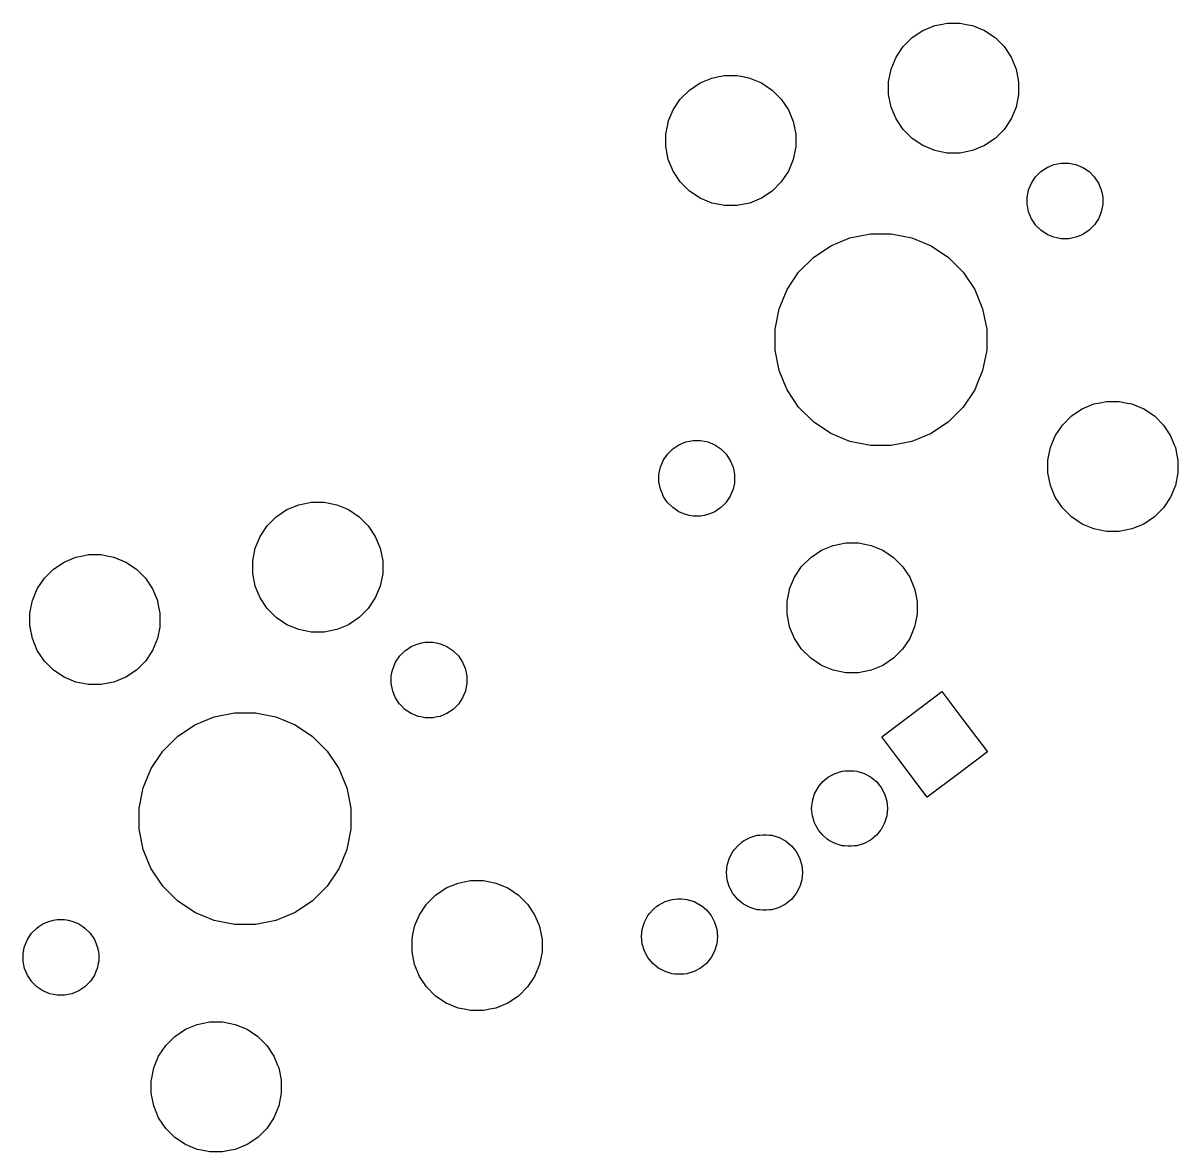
# Model space of a CAD drawing. Extents: x 0.3 to 11, y -13.3 to 4.6.
# Drawn here: x 7.395 to 8.48, y 2.211 to 3.272 of the extents above; entities that cross this region are included whole.
import ezdxf

# ---------------------------------------------------------------- set-up
doc = ezdxf.new("R2010")
doc.units = 0
doc.header["$MEASUREMENT"] = 0
doc.layers.add('BLACK', color=7, linetype='CONTINUOUS')

msp = doc.modelspace()

# ---------------------------------------------------------------- linework, layer by layer
at = {"layer": 'BLACK', "linetype": 'CONTINUOUS'}
for p, q in [((8.24018, 3.26456), (8.25129, 3.26917)), ((8.25129, 3.26917), (8.25719, 3.27034)), ((8.25719, 3.27034), (8.26309, 3.27151)), ((8.26309, 3.27151), (8.27512, 3.27151)), ((8.27512, 3.27151), (8.28102, 3.27034)), ((8.28102, 3.27034), (8.28691, 3.26917)), ((8.28691, 3.26917), (8.29803, 3.26456)), ((8.22167, 3.24938), (8.23018, 3.25788)), ((8.23018, 3.25788), (8.24018, 3.26456)), ((8.29803, 3.26456), (8.30803, 3.25788)), ((8.30803, 3.25788), (8.31653, 3.24938)), ((8.21499, 3.23937), (8.22167, 3.24938)), ((8.31653, 3.24938), (8.32322, 3.23937)), ((8.21039, 3.22826), (8.21499, 3.23937)), ((8.32322, 3.23937), (8.32782, 3.22826)), ((8.04855, 3.22118), (8.05375, 3.22222)), ((8.05375, 3.22222), (8.06578, 3.22222)), ((8.06578, 3.22222), (8.07098, 3.22118)), ((8.20804, 3.21646), (8.21039, 3.22826)), ((8.32782, 3.22826), (8.33017, 3.21646)), ((8.02084, 3.20859), (8.03084, 3.21527)), ((8.03084, 3.21527), (8.04195, 3.21987)), ((8.04195, 3.21987), (8.04855, 3.22118)), ((8.07098, 3.22118), (8.07758, 3.21987)), ((8.07758, 3.21987), (8.08869, 3.21527)), ((8.08869, 3.21527), (8.09869, 3.20859)), ((8.20804, 3.20444), (8.20804, 3.21646)), ((8.33017, 3.21646), (8.33017, 3.20444)), ((8.01233, 3.20008), (8.02084, 3.20859)), ((8.09869, 3.20859), (8.1072, 3.20008)), ((8.21039, 3.19264), (8.20804, 3.20444)), ((8.33017, 3.20444), (8.32782, 3.19264)), ((8.00105, 3.17897), (8.00565, 3.19008)), ((8.00565, 3.19008), (8.01233, 3.20008)), ((8.1072, 3.20008), (8.11388, 3.19008)), ((8.11388, 3.19008), (8.11848, 3.17897)), ((8.21499, 3.18153), (8.21039, 3.19264)), ((8.32782, 3.19264), (8.32322, 3.18153)), ((8.00084, 3.17793), (8.00105, 3.17897)), ((8.11848, 3.17897), (8.11869, 3.17793)), ((8.22167, 3.17153), (8.21499, 3.18153)), ((8.32322, 3.18153), (8.31653, 3.17153)), ((7.9987, 3.16717), (8.00084, 3.17793)), ((8.11869, 3.17793), (8.12083, 3.16717)), ((8.23018, 3.16302), (8.22167, 3.17153)), ((8.31653, 3.17153), (8.30803, 3.16302)), ((7.9987, 3.15514), (7.9987, 3.16717)), ((8.12083, 3.16717), (8.12083, 3.15514)), ((8.24018, 3.15634), (8.23018, 3.16302)), ((8.30803, 3.16302), (8.29803, 3.15634)), ((7.99891, 3.15411), (7.9987, 3.15514)), ((8.00105, 3.14335), (7.99891, 3.15411)), ((8.12062, 3.15411), (8.11848, 3.14335)), ((8.12083, 3.15514), (8.12062, 3.15411)), ((8.25129, 3.15173), (8.24018, 3.15634)), ((8.25719, 3.15056), (8.25129, 3.15173)), ((8.26309, 3.14939), (8.25719, 3.15056)), ((8.27512, 3.14939), (8.26309, 3.14939)), ((8.28102, 3.15056), (8.27512, 3.14939)), ((8.28691, 3.15173), (8.28102, 3.15056)), ((8.29803, 3.15634), (8.28691, 3.15173)), ((8.00565, 3.13223), (8.00105, 3.14335)), ((8.11848, 3.14335), (8.11388, 3.13223)), ((8.35531, 3.13482), (8.35685, 3.13586)), ((8.35685, 3.13586), (8.35901, 3.13675)), ((8.35901, 3.13675), (8.36332, 3.13853)), ((8.36332, 3.13853), (8.36675, 3.13921)), ((8.36675, 3.13921), (8.37018, 3.1399)), ((8.37018, 3.1399), (8.37717, 3.1399)), ((8.37717, 3.1399), (8.3806, 3.13921)), ((8.3806, 3.13921), (8.38403, 3.13853)), ((8.38403, 3.13853), (8.38834, 3.13675)), ((8.38834, 3.13675), (8.39049, 3.13586)), ((8.39049, 3.13586), (8.39204, 3.13482)), ((8.01233, 3.12223), (8.00565, 3.13223)), ((8.11388, 3.13223), (8.1072, 3.12223)), ((8.34221, 3.12121), (8.34609, 3.12702)), ((8.34609, 3.12702), (8.35104, 3.13197)), ((8.34609, 3.12702), (8.34609, 3.12702)), ((8.35104, 3.13197), (8.35531, 3.13482)), ((8.39204, 3.13482), (8.39631, 3.13197)), ((8.39631, 3.13197), (8.40125, 3.12702)), ((8.40125, 3.12702), (8.40125, 3.12702)), ((8.40125, 3.12702), (8.40514, 3.12121)), ((8.02084, 3.11373), (8.01233, 3.12223)), ((8.03084, 3.10704), (8.02084, 3.11373)), ((8.09869, 3.11373), (8.08869, 3.10704)), ((8.1072, 3.12223), (8.09869, 3.11373)), ((8.33912, 3.11269), (8.33953, 3.11475)), ((8.33953, 3.11475), (8.3422, 3.1212)), ((8.3422, 3.1212), (8.34221, 3.12121)), ((8.40514, 3.12121), (8.40515, 3.1212)), ((8.40515, 3.1212), (8.40782, 3.11475)), ((8.40782, 3.11475), (8.40823, 3.11269)), ((8.04195, 3.10244), (8.03084, 3.10704)), ((8.08869, 3.10704), (8.07758, 3.10244)), ((8.33817, 3.10789), (8.33912, 3.11269)), ((8.33817, 3.10089), (8.33817, 3.10789)), ((8.40823, 3.11269), (8.40918, 3.10789)), ((8.40918, 3.10789), (8.40918, 3.10089)), ((8.04716, 3.1014), (8.04195, 3.10244)), ((8.05375, 3.10009), (8.04716, 3.1014)), ((8.06578, 3.10009), (8.05375, 3.10009)), ((8.07237, 3.1014), (8.06578, 3.10009)), ((8.07758, 3.10244), (8.07237, 3.1014)), ((8.33837, 3.09986), (8.33817, 3.10089)), ((8.33953, 3.09403), (8.33837, 3.09986)), ((8.34132, 3.08972), (8.33953, 3.09403)), ((8.40782, 3.09403), (8.40603, 3.08972)), ((8.40898, 3.09986), (8.40782, 3.09403)), ((8.40918, 3.10089), (8.40898, 3.09986)), ((8.34221, 3.08757), (8.34132, 3.08972)), ((8.34607, 3.08179), (8.34221, 3.08757)), ((8.34609, 3.08175), (8.34607, 3.08179)), ((8.35104, 3.07681), (8.34609, 3.08175)), ((8.40125, 3.08175), (8.39631, 3.07681)), ((8.40128, 3.08179), (8.40125, 3.08175)), ((8.40514, 3.08757), (8.40128, 3.08179)), ((8.40603, 3.08972), (8.40514, 3.08757)), ((8.17173, 3.0697), (8.19095, 3.07352)), ((8.19095, 3.07352), (8.21054, 3.07352)), ((8.21054, 3.07352), (8.22975, 3.0697)), ((8.35685, 3.07292), (8.35104, 3.07681)), ((8.35104, 3.07681), (8.35104, 3.07681)), ((8.35901, 3.07203), (8.35685, 3.07292)), ((8.36332, 3.07025), (8.35901, 3.07203)), ((8.36605, 3.0697), (8.36332, 3.07025)), ((8.38403, 3.07025), (8.3813, 3.0697)), ((8.38834, 3.07203), (8.38403, 3.07025)), ((8.39049, 3.07292), (8.38834, 3.07203)), ((8.39631, 3.07681), (8.39049, 3.07292)), ((8.39631, 3.07681), (8.39631, 3.07681)), ((8.13735, 3.05132), (8.15363, 3.0622)), ((8.15363, 3.0622), (8.17173, 3.0697)), ((8.15363, 3.0622), (8.15363, 3.0622)), ((8.22975, 3.0697), (8.24785, 3.0622)), ((8.24785, 3.0622), (8.24785, 3.0622)), ((8.24785, 3.0622), (8.26414, 3.05132)), ((8.37018, 3.06888), (8.36605, 3.0697)), ((8.37717, 3.06888), (8.37018, 3.06888)), ((8.3813, 3.0697), (8.37717, 3.06888)), ((8.12349, 3.03747), (8.13735, 3.05132)), ((8.26414, 3.05132), (8.27799, 3.03747)), ((8.11261, 3.02118), (8.12349, 3.03747)), ((8.27799, 3.03747), (8.28887, 3.02118)), ((8.10511, 3.00308), (8.11261, 3.02118)), ((8.11261, 3.02118), (8.11261, 3.02118)), ((8.28887, 3.02118), (8.28887, 3.02118)), ((8.28887, 3.02118), (8.29637, 3.00308)), ((8.10129, 2.98387), (8.10511, 3.00308)), ((8.29637, 3.00308), (8.30019, 2.98387)), ((8.10129, 2.96428), (8.10129, 2.98387)), ((8.30019, 2.98387), (8.30019, 2.96428)), ((8.10511, 2.94507), (8.10129, 2.96428)), ((8.30019, 2.96428), (8.29637, 2.94507)), ((8.10988, 2.93356), (8.10511, 2.94507)), ((8.29637, 2.94507), (8.2916, 2.93356)), ((8.11261, 2.92697), (8.10988, 2.93356)), ((8.2916, 2.93356), (8.28887, 2.92697)), ((8.12349, 2.91068), (8.11261, 2.92697)), ((8.28887, 2.92697), (8.27799, 2.91068)), ((8.13735, 2.89683), (8.12349, 2.91068)), ((8.27799, 2.91068), (8.26414, 2.89683)), ((8.3798, 2.90231), (8.3898, 2.909)), ((8.3898, 2.909), (8.40092, 2.9136)), ((8.40092, 2.9136), (8.40682, 2.91477)), ((8.40682, 2.91477), (8.41271, 2.91595)), ((8.41271, 2.91595), (8.42474, 2.91595)), ((8.42474, 2.91595), (8.43064, 2.91477)), ((8.43064, 2.91477), (8.43654, 2.9136)), ((8.43654, 2.9136), (8.44765, 2.909)), ((8.44765, 2.909), (8.45765, 2.90231)), ((8.15363, 2.88594), (8.13735, 2.89683)), ((8.26414, 2.89683), (8.24785, 2.88594)), ((8.3713, 2.89381), (8.3798, 2.90231)), ((8.45765, 2.90231), (8.46616, 2.89381)), ((8.17173, 2.87845), (8.15363, 2.88594)), ((8.15363, 2.88594), (8.15363, 2.88594)), ((8.15363, 2.88594), (8.15363, 2.88594)), ((8.24785, 2.88594), (8.22975, 2.87845)), ((8.24785, 2.88594), (8.24785, 2.88594)), ((8.24785, 2.88594), (8.24785, 2.88594)), ((8.36462, 2.88381), (8.3713, 2.89381)), ((8.46616, 2.89381), (8.47284, 2.88381)), ((8.0072, 2.8727), (8.01099, 2.87523)), ((8.01099, 2.87523), (8.01314, 2.87612)), ((8.01314, 2.87612), (8.01745, 2.8779)), ((8.01745, 2.8779), (8.02088, 2.87859)), ((8.02088, 2.87859), (8.02431, 2.87927)), ((8.02431, 2.87927), (8.03131, 2.87927)), ((8.03131, 2.87927), (8.03474, 2.87859)), ((8.03474, 2.87859), (8.03817, 2.8779)), ((8.03817, 2.8779), (8.04247, 2.87612)), ((8.04247, 2.87612), (8.04463, 2.87523)), ((8.04463, 2.87523), (8.04842, 2.8727)), ((8.19095, 2.87463), (8.17173, 2.87845)), ((8.22975, 2.87845), (8.21054, 2.87463)), ((8.36001, 2.8727), (8.36106, 2.87523)), ((8.36106, 2.87523), (8.36462, 2.88381)), ((8.47284, 2.88381), (8.4764, 2.87523)), ((8.4764, 2.87523), (8.47745, 2.8727)), ((7.99634, 2.86058), (8.00023, 2.8664)), ((8.00023, 2.8664), (8.00517, 2.87134)), ((8.00023, 2.8664), (8.00023, 2.8664)), ((8.00517, 2.87134), (8.0072, 2.8727)), ((8.04842, 2.8727), (8.05044, 2.87134)), ((8.05044, 2.87134), (8.05539, 2.8664)), ((8.05539, 2.8664), (8.05539, 2.8664)), ((8.05539, 2.8664), (8.05927, 2.86058)), ((8.21054, 2.87463), (8.19095, 2.87463)), ((8.35767, 2.8609), (8.35855, 2.86536)), ((8.35855, 2.86536), (8.36001, 2.8727)), ((8.47745, 2.8727), (8.4789, 2.86536)), ((8.4789, 2.86536), (8.47979, 2.8609)), ((7.99346, 2.85308), (7.99367, 2.85412)), ((7.99367, 2.85412), (7.99634, 2.86058)), ((7.99634, 2.86058), (7.99634, 2.86058)), ((8.05927, 2.86058), (8.05927, 2.86058)), ((8.05927, 2.86058), (8.06195, 2.85412)), ((8.06195, 2.85412), (8.06216, 2.85308)), ((8.35767, 2.84887), (8.35767, 2.8609)), ((8.47979, 2.8609), (8.47979, 2.84887)), ((7.9923, 2.84726), (7.99346, 2.85308)), ((7.9923, 2.84026), (7.9923, 2.84726)), ((8.06216, 2.85308), (8.06332, 2.84726)), ((8.06332, 2.84726), (8.06332, 2.84026)), ((8.36001, 2.83707), (8.35767, 2.84887)), ((8.47979, 2.84887), (8.47745, 2.83707)), ((7.99251, 2.83923), (7.9923, 2.84026)), ((7.99367, 2.8334), (7.99251, 2.83923)), ((7.99545, 2.82909), (7.99367, 2.8334)), ((8.06195, 2.8334), (8.06017, 2.82909)), ((8.06311, 2.83923), (8.06195, 2.8334)), ((8.06332, 2.84026), (8.06311, 2.83923)), ((8.36462, 2.82596), (8.36001, 2.83707)), ((8.47745, 2.83707), (8.47284, 2.82596)), ((7.65978, 2.82016), (7.66568, 2.82134)), ((7.66568, 2.82134), (7.67771, 2.82134)), ((7.67771, 2.82134), (7.68361, 2.82016)), ((7.99634, 2.82694), (7.99545, 2.82909)), ((8.00009, 2.82134), (7.99634, 2.82694)), ((8.00023, 2.82113), (8.00009, 2.82134)), ((8.00517, 2.81618), (8.00023, 2.82113)), ((8.05539, 2.82113), (8.05044, 2.81618)), ((8.05553, 2.82134), (8.05539, 2.82113)), ((8.05927, 2.82694), (8.05553, 2.82134)), ((8.06017, 2.82909), (8.05927, 2.82694)), ((8.3713, 2.81596), (8.36462, 2.82596)), ((8.47284, 2.82596), (8.46616, 2.81596)), ((7.63277, 2.8077), (7.64277, 2.81439)), ((7.64277, 2.81439), (7.65389, 2.81899)), ((7.65389, 2.81899), (7.65978, 2.82016)), ((7.68361, 2.82016), (7.68951, 2.81899)), ((7.68951, 2.81899), (7.70062, 2.81439)), ((7.70062, 2.81439), (7.71062, 2.8077)), ((8.01099, 2.81229), (8.00517, 2.81618)), ((8.00517, 2.81618), (8.00517, 2.81618)), ((8.01314, 2.8114), (8.01099, 2.81229)), ((8.01745, 2.80962), (8.01314, 2.8114)), ((8.04247, 2.8114), (8.03817, 2.80962)), ((8.04463, 2.81229), (8.04247, 2.8114)), ((8.05044, 2.81618), (8.04463, 2.81229)), ((8.05044, 2.81618), (8.05044, 2.81618)), ((8.3798, 2.80745), (8.3713, 2.81596)), ((8.46616, 2.81596), (8.45765, 2.80745)), ((7.61758, 2.7892), (7.62427, 2.7992)), ((7.62427, 2.7992), (7.63277, 2.8077)), ((7.71062, 2.8077), (7.71913, 2.7992)), ((7.71913, 2.7992), (7.72581, 2.7892)), ((8.02088, 2.80893), (8.01745, 2.80962)), ((8.02431, 2.80825), (8.02088, 2.80893)), ((8.03131, 2.80825), (8.02431, 2.80825)), ((8.03474, 2.80893), (8.03131, 2.80825)), ((8.03817, 2.80962), (8.03474, 2.80893)), ((8.3898, 2.80077), (8.3798, 2.80745)), ((8.40092, 2.79617), (8.3898, 2.80077)), ((8.44765, 2.80077), (8.43654, 2.79617)), ((8.45765, 2.80745), (8.44765, 2.80077)), ((7.61298, 2.77809), (7.61758, 2.7892)), ((7.72581, 2.7892), (7.73041, 2.77809)), ((8.40682, 2.79499), (8.40092, 2.79617)), ((8.41271, 2.79382), (8.40682, 2.79499)), ((8.42474, 2.79382), (8.41271, 2.79382)), ((8.43064, 2.79499), (8.42474, 2.79382)), ((8.43654, 2.79617), (8.43064, 2.79499)), ((7.61063, 2.76629), (7.61298, 2.77809)), ((7.73041, 2.77809), (7.73276, 2.76629)), ((8.14483, 2.77616), (8.15594, 2.78076)), ((8.15594, 2.78076), (8.16184, 2.78193)), ((8.16184, 2.78193), (8.16774, 2.78311)), ((8.16774, 2.78311), (8.17977, 2.78311)), ((8.17977, 2.78311), (8.18567, 2.78193)), ((8.18567, 2.78193), (8.19157, 2.78076)), ((8.19157, 2.78076), (8.20268, 2.77616)), ((7.43344, 2.76509), (7.44455, 2.7697)), ((7.44455, 2.7697), (7.45114, 2.77101)), ((7.45114, 2.77101), (7.45635, 2.77204)), ((7.45635, 2.77204), (7.46837, 2.77204)), ((7.46837, 2.77204), (7.47358, 2.77101)), ((7.47358, 2.77101), (7.48017, 2.7697)), ((7.48017, 2.7697), (7.49128, 2.76509)), ((8.12632, 2.76097), (8.13483, 2.76947)), ((8.13483, 2.76947), (8.14483, 2.77616)), ((8.20268, 2.77616), (8.21268, 2.76947)), ((8.21268, 2.76947), (8.22119, 2.76097)), ((7.41493, 2.74991), (7.42343, 2.75841)), ((7.42343, 2.75841), (7.43344, 2.76509)), ((7.49128, 2.76509), (7.50129, 2.75841)), ((7.50129, 2.75841), (7.50979, 2.74991)), ((7.61063, 2.75426), (7.61063, 2.76629)), ((7.73276, 2.76629), (7.73276, 2.75426)), ((8.11964, 2.75097), (8.12632, 2.76097)), ((8.22119, 2.76097), (8.22787, 2.75097)), ((7.40825, 2.7399), (7.41493, 2.74991)), ((7.50979, 2.74991), (7.51647, 2.7399)), ((7.61298, 2.74246), (7.61063, 2.75426)), ((7.73276, 2.75426), (7.73041, 2.74246)), ((8.11504, 2.73986), (8.11964, 2.75097)), ((8.22787, 2.75097), (8.23247, 2.73986)), ((7.40364, 2.72879), (7.40825, 2.7399)), ((7.51647, 2.7399), (7.52108, 2.72879)), ((7.61758, 2.73135), (7.61298, 2.74246)), ((7.73041, 2.74246), (7.72581, 2.73135)), ((8.11269, 2.72806), (8.11484, 2.73887)), ((8.11484, 2.73887), (8.11504, 2.73986)), ((8.23247, 2.73986), (8.23267, 2.73887)), ((8.23267, 2.73887), (8.23482, 2.72806)), ((7.4013, 2.71699), (7.40344, 2.72776)), ((7.40344, 2.72776), (7.40364, 2.72879)), ((7.52108, 2.72879), (7.52128, 2.72776)), ((7.52128, 2.72776), (7.52342, 2.71699)), ((7.62427, 2.72135), (7.61758, 2.73135)), ((7.72581, 2.73135), (7.71913, 2.72135)), ((8.11269, 2.71603), (8.11269, 2.72806)), ((8.23482, 2.72806), (8.23482, 2.71603)), ((7.4013, 2.70497), (7.4013, 2.71699)), ((7.52342, 2.71699), (7.52342, 2.70497)), ((7.63277, 2.71284), (7.62427, 2.72135)), ((7.64277, 2.70616), (7.63277, 2.71284)), ((7.71062, 2.71284), (7.70062, 2.70616)), ((7.71913, 2.72135), (7.71062, 2.71284)), ((8.11333, 2.71284), (8.11269, 2.71603)), ((8.11504, 2.70423), (8.11333, 2.71284)), ((8.23418, 2.71284), (8.23247, 2.70423)), ((8.23482, 2.71603), (8.23418, 2.71284)), ((7.4015, 2.70393), (7.4013, 2.70497)), ((7.40364, 2.69317), (7.4015, 2.70393)), ((7.52322, 2.70393), (7.52108, 2.69317)), ((7.52342, 2.70497), (7.52322, 2.70393)), ((7.65389, 2.70156), (7.64277, 2.70616)), ((7.65978, 2.70038), (7.65389, 2.70156)), ((7.68951, 2.70156), (7.68361, 2.70038)), ((7.70062, 2.70616), (7.68951, 2.70156)), ((8.11964, 2.69312), (8.11504, 2.70423)), ((8.23247, 2.70423), (8.22787, 2.69312)), ((7.40825, 2.68206), (7.40364, 2.69317)), ((7.52108, 2.69317), (7.51647, 2.68206)), ((7.66568, 2.69921), (7.65978, 2.70038)), ((7.67771, 2.69921), (7.66568, 2.69921)), ((7.68361, 2.70038), (7.67771, 2.69921)), ((8.12632, 2.68312), (8.11964, 2.69312)), ((8.22787, 2.69312), (8.22119, 2.68312)), ((7.41493, 2.67205), (7.40825, 2.68206)), ((7.51647, 2.68206), (7.50979, 2.67205)), ((7.74869, 2.67685), (7.75363, 2.68179)), ((7.75363, 2.68179), (7.75403, 2.68206)), ((7.75403, 2.68206), (7.75945, 2.68568)), ((7.75945, 2.68568), (7.7616, 2.68657)), ((7.7616, 2.68657), (7.76591, 2.68836)), ((7.76591, 2.68836), (7.76934, 2.68904)), ((7.76934, 2.68904), (7.77277, 2.68972)), ((7.77277, 2.68972), (7.77977, 2.68972)), ((7.77977, 2.68972), (7.7832, 2.68904)), ((7.7832, 2.68904), (7.78663, 2.68836)), ((7.78663, 2.68836), (7.79093, 2.68657)), ((7.79093, 2.68657), (7.79309, 2.68568)), ((7.79309, 2.68568), (7.79851, 2.68206)), ((7.79851, 2.68206), (7.7989, 2.68179)), ((7.7989, 2.68179), (7.80385, 2.67685)), ((8.13483, 2.67461), (8.12632, 2.68312)), ((8.22119, 2.68312), (8.21268, 2.67461)), ((7.42343, 2.66355), (7.41493, 2.67205)), ((7.50979, 2.67205), (7.50129, 2.66355)), ((7.74213, 2.66457), (7.7448, 2.67102)), ((7.7448, 2.67103), (7.74869, 2.67685)), ((7.7448, 2.67102), (7.7448, 2.67103)), ((7.74869, 2.67685), (7.74869, 2.67685)), ((7.80385, 2.67685), (7.80385, 2.67685)), ((7.80385, 2.67685), (7.80774, 2.67103)), ((7.80774, 2.67103), (7.80774, 2.67102)), ((7.80774, 2.67102), (7.81041, 2.66457)), ((8.14483, 2.66793), (8.13483, 2.67461)), ((8.21268, 2.67461), (8.20268, 2.66793)), ((7.43344, 2.65687), (7.42343, 2.66355)), ((7.50129, 2.66355), (7.49128, 2.65687)), ((7.74076, 2.65771), (7.74172, 2.66251)), ((7.74172, 2.66251), (7.74213, 2.66457)), ((7.81041, 2.66457), (7.81082, 2.66251)), ((7.81082, 2.66251), (7.81178, 2.65771)), ((8.15594, 2.66333), (8.14483, 2.66793)), ((8.16184, 2.66215), (8.15594, 2.66333)), ((8.16774, 2.66098), (8.16184, 2.66215)), ((8.17977, 2.66098), (8.16774, 2.66098)), ((8.18567, 2.66215), (8.17977, 2.66098)), ((8.19157, 2.66333), (8.18567, 2.66215)), ((8.20268, 2.66793), (8.19157, 2.66333)), ((7.44455, 2.65226), (7.43344, 2.65687)), ((7.44975, 2.65123), (7.44455, 2.65226)), ((7.45635, 2.64992), (7.44975, 2.65123)), ((7.46837, 2.64992), (7.45635, 2.64992)), ((7.47497, 2.65123), (7.46837, 2.64992)), ((7.48017, 2.65226), (7.47497, 2.65123)), ((7.49128, 2.65687), (7.48017, 2.65226)), ((7.74076, 2.65071), (7.74076, 2.65771)), ((7.74097, 2.64968), (7.74076, 2.65071)), ((7.74213, 2.64385), (7.74097, 2.64968)), ((7.81157, 2.64968), (7.81041, 2.64385)), ((7.81178, 2.65071), (7.81157, 2.64968)), ((7.81178, 2.65771), (7.81178, 2.65071)), ((7.74391, 2.63955), (7.74213, 2.64385)), ((7.7448, 2.63739), (7.74391, 2.63955)), ((7.74866, 2.63162), (7.7448, 2.63739)), ((7.80774, 2.63739), (7.80388, 2.63162)), ((7.80863, 2.63955), (7.80774, 2.63739)), ((7.81041, 2.64385), (7.80863, 2.63955)), ((8.24113, 2.63054), (8.25816, 2.64338)), ((8.25816, 2.64338), (8.25816, 2.64338)), ((8.25816, 2.64338), (8.27692, 2.61849)), ((7.74869, 2.63158), (7.74866, 2.63162)), ((7.75363, 2.62663), (7.74869, 2.63158)), ((7.75945, 2.62275), (7.75363, 2.62663)), ((7.75363, 2.62663), (7.75363, 2.62663)), ((7.7989, 2.62663), (7.79309, 2.62275)), ((7.80385, 2.63158), (7.7989, 2.62663)), ((7.7989, 2.62663), (7.7989, 2.62663)), ((7.80388, 2.63162), (7.80385, 2.63158)), ((8.2015, 2.60068), (8.24113, 2.63054)), ((7.55623, 2.61203), (7.57433, 2.61952)), ((7.57433, 2.61952), (7.59354, 2.62335)), ((7.59354, 2.62335), (7.61313, 2.62335)), ((7.61313, 2.62335), (7.63234, 2.61952)), ((7.63234, 2.61952), (7.65044, 2.61203)), ((7.7616, 2.62185), (7.75945, 2.62275)), ((7.76591, 2.62007), (7.7616, 2.62185)), ((7.76865, 2.61952), (7.76591, 2.62007)), ((7.77277, 2.6187), (7.76865, 2.61952)), ((7.77977, 2.6187), (7.77277, 2.6187)), ((7.78389, 2.61952), (7.77977, 2.6187)), ((7.78663, 2.62007), (7.78389, 2.61952)), ((7.79093, 2.62185), (7.78663, 2.62007)), ((7.79309, 2.62275), (7.79093, 2.62185)), ((8.27692, 2.61849), (8.30086, 2.58672)), ((7.53994, 2.60114), (7.55623, 2.61203)), ((7.55623, 2.61203), (7.55623, 2.61203)), ((7.65044, 2.61203), (7.65044, 2.61203)), ((7.65044, 2.61203), (7.66673, 2.60114)), ((7.52609, 2.58729), (7.53994, 2.60114)), ((7.66673, 2.60114), (7.68058, 2.58729)), ((8.21754, 2.5794), (8.2015, 2.60068)), ((8.2015, 2.60068), (8.2015, 2.60068)), ((7.51521, 2.571), (7.52609, 2.58729)), ((7.68058, 2.58729), (7.69147, 2.571)), ((8.30086, 2.58672), (8.27396, 2.56645)), ((8.30086, 2.58672), (8.30086, 2.58672)), ((8.2442, 2.54402), (8.21754, 2.5794)), ((7.50771, 2.55291), (7.51521, 2.571)), ((7.51521, 2.571), (7.51521, 2.571)), ((7.69147, 2.571), (7.69147, 2.571)), ((7.69147, 2.571), (7.69896, 2.55291)), ((8.14611, 2.55872), (8.15011, 2.562)), ((8.15011, 2.562), (8.15151, 2.56316)), ((8.15151, 2.56316), (8.15768, 2.56645)), ((8.15768, 2.56645), (8.16436, 2.56848)), ((8.16436, 2.56848), (8.16697, 2.56874)), ((8.16697, 2.56874), (8.16958, 2.56899)), ((8.16958, 2.56899), (8.17306, 2.56899)), ((8.17306, 2.56899), (8.17567, 2.56874)), ((8.17567, 2.56874), (8.17827, 2.56848)), ((8.17827, 2.56848), (8.18496, 2.56645)), ((8.18496, 2.56645), (8.19112, 2.56316)), ((8.19112, 2.56316), (8.19253, 2.562)), ((8.19253, 2.562), (8.19652, 2.55872)), ((8.27396, 2.56645), (8.2442, 2.54402)), ((7.50389, 2.53369), (7.50771, 2.55291)), ((7.69896, 2.55291), (7.70279, 2.53369)), ((8.13839, 2.54716), (8.14168, 2.55332)), ((8.14168, 2.55332), (8.14284, 2.55473)), ((8.14284, 2.55473), (8.14611, 2.55872)), ((8.19652, 2.55872), (8.1998, 2.55473)), ((8.1998, 2.55473), (8.20095, 2.55332)), ((8.20095, 2.55332), (8.20425, 2.54716)), ((8.13567, 2.53352), (8.13636, 2.54047)), ((8.13636, 2.54047), (8.13839, 2.54716)), ((8.20425, 2.54716), (8.20628, 2.54047)), ((8.20628, 2.54047), (8.20696, 2.53352)), ((8.2442, 2.54402), (8.2442, 2.54402)), ((7.50389, 2.5141), (7.50389, 2.53369)), ((7.70279, 2.53369), (7.70279, 2.5141)), ((8.13636, 2.52657), (8.13567, 2.53352)), ((8.20696, 2.53352), (8.20628, 2.52657)), ((8.13839, 2.51988), (8.13636, 2.52657)), ((8.139, 2.51873), (8.13839, 2.51988)), ((8.13839, 2.51988), (8.13839, 2.51988)), ((8.14168, 2.51372), (8.139, 2.51873)), ((8.20363, 2.51873), (8.20095, 2.51372)), ((8.20425, 2.51988), (8.20363, 2.51873)), ((8.20628, 2.52657), (8.20425, 2.51988)), ((8.20425, 2.51988), (8.20425, 2.51988)), ((7.50771, 2.49489), (7.50389, 2.5141)), ((7.70279, 2.5141), (7.69896, 2.49489)), ((8.07165, 2.50297), (8.07781, 2.50627)), ((8.07781, 2.50627), (8.0845, 2.5083)), ((8.0845, 2.5083), (8.08711, 2.50855)), ((8.08711, 2.50855), (8.08971, 2.50881)), ((8.08971, 2.50881), (8.0932, 2.50881)), ((8.0932, 2.50881), (8.0958, 2.50855)), ((8.0958, 2.50855), (8.09841, 2.5083)), ((8.09841, 2.5083), (8.10509, 2.50627)), ((8.10509, 2.50627), (8.11126, 2.50297)), ((8.14221, 2.51307), (8.14168, 2.51372)), ((8.14611, 2.50832), (8.14221, 2.51307)), ((8.15011, 2.50504), (8.14611, 2.50832)), ((8.19652, 2.50832), (8.19253, 2.50504)), ((8.20042, 2.51307), (8.19652, 2.50832)), ((8.20095, 2.51372), (8.20042, 2.51307)), ((8.06325, 2.49489), (8.06625, 2.49854)), ((8.06625, 2.49854), (8.07024, 2.50182)), ((8.07024, 2.50182), (8.07165, 2.50297)), ((8.11126, 2.50297), (8.11266, 2.50182)), ((8.11266, 2.50182), (8.11666, 2.49854)), ((8.11666, 2.49854), (8.11966, 2.49489)), ((8.15151, 2.50388), (8.15011, 2.50504)), ((8.15768, 2.50059), (8.15151, 2.50388)), ((8.16436, 2.49856), (8.15768, 2.50059)), ((8.16697, 2.4983), (8.16436, 2.49856)), ((8.16958, 2.49805), (8.16697, 2.4983)), ((8.17306, 2.49805), (8.16958, 2.49805)), ((8.17567, 2.4983), (8.17306, 2.49805)), ((8.17827, 2.49856), (8.17567, 2.4983)), ((8.18496, 2.50059), (8.17827, 2.49856)), ((8.19112, 2.50388), (8.18496, 2.50059)), ((8.19253, 2.50504), (8.19112, 2.50388)), ((7.51248, 2.48338), (7.50771, 2.49489)), ((7.69896, 2.49489), (7.6942, 2.48338)), ((8.05649, 2.48029), (8.05852, 2.48698)), ((8.05852, 2.48698), (8.06182, 2.49314)), ((8.06182, 2.49314), (8.06325, 2.49489)), ((8.11966, 2.49489), (8.12109, 2.49314)), ((8.12109, 2.49314), (8.12438, 2.48698)), ((8.12438, 2.48698), (8.12641, 2.48029)), ((7.51521, 2.47679), (7.51248, 2.48338)), ((7.52609, 2.4605), (7.51521, 2.47679)), ((7.69147, 2.47679), (7.68058, 2.4605)), ((7.6942, 2.48338), (7.69147, 2.47679)), ((8.05581, 2.47334), (8.05649, 2.48029)), ((8.12641, 2.48029), (8.1271, 2.47334)), ((7.7924, 2.45882), (7.80351, 2.46342)), ((7.80351, 2.46342), (7.80941, 2.4646)), ((7.80941, 2.4646), (7.81531, 2.46577)), ((7.81531, 2.46577), (7.82734, 2.46577)), ((7.82734, 2.46577), (7.83324, 2.4646)), ((7.83324, 2.4646), (7.83914, 2.46342)), ((7.83914, 2.46342), (7.85025, 2.45882)), ((8.05649, 2.46638), (8.05581, 2.47334)), ((8.05805, 2.46124), (8.05649, 2.46638)), ((8.12641, 2.46638), (8.12485, 2.46124)), ((8.1271, 2.47334), (8.12641, 2.46638)), ((7.53994, 2.44665), (7.52609, 2.4605)), ((7.68058, 2.4605), (7.66673, 2.44665)), ((7.77389, 2.44363), (7.7824, 2.45214)), ((7.7824, 2.45214), (7.7924, 2.45882)), ((7.85025, 2.45882), (7.86025, 2.45214)), ((7.86025, 2.45214), (7.86876, 2.44363)), ((8.05852, 2.4597), (8.05805, 2.46124)), ((8.05899, 2.45882), (8.05852, 2.4597)), ((8.06182, 2.45354), (8.05899, 2.45882)), ((8.06209, 2.4532), (8.06182, 2.45354)), ((8.06625, 2.44813), (8.06209, 2.4532)), ((8.12082, 2.4532), (8.11666, 2.44813)), ((8.12109, 2.45354), (8.12082, 2.4532)), ((8.12392, 2.45882), (8.12109, 2.45354)), ((8.12438, 2.4597), (8.12392, 2.45882)), ((8.12485, 2.46124), (8.12438, 2.4597)), ((7.55623, 2.43577), (7.53994, 2.44665)), ((7.66673, 2.44665), (7.65044, 2.43577)), ((7.76721, 2.43363), (7.77389, 2.44363)), ((7.86876, 2.44363), (7.87544, 2.43363)), ((7.98639, 2.43836), (7.99038, 2.44164)), ((7.99038, 2.44164), (7.99179, 2.44279)), ((7.99179, 2.44279), (7.99795, 2.44609)), ((7.99795, 2.44609), (8.00464, 2.44812)), ((8.00464, 2.44812), (8.00724, 2.44837)), ((8.00724, 2.44837), (8.00985, 2.44863)), ((8.00985, 2.44863), (8.01333, 2.44863)), ((8.01333, 2.44863), (8.01594, 2.44837)), ((8.01594, 2.44837), (8.01854, 2.44812)), ((8.01854, 2.44812), (8.02523, 2.44609)), ((8.02523, 2.44609), (8.03139, 2.44279)), ((8.03139, 2.44279), (8.0328, 2.44164)), ((8.0328, 2.44164), (8.03679, 2.43836)), ((8.07024, 2.44486), (8.06625, 2.44813)), ((8.07165, 2.4437), (8.07024, 2.44486)), ((8.07781, 2.44041), (8.07165, 2.4437)), ((8.07165, 2.4437), (8.07165, 2.4437)), ((8.11126, 2.4437), (8.1051, 2.44041)), ((8.11266, 2.44486), (8.11126, 2.4437)), ((8.11126, 2.4437), (8.11126, 2.4437)), ((8.11666, 2.44813), (8.11266, 2.44486)), ((7.57433, 2.42827), (7.55623, 2.43577)), ((7.55623, 2.43577), (7.55623, 2.43577)), ((7.55623, 2.43577), (7.55623, 2.43577)), ((7.65044, 2.43577), (7.63234, 2.42827)), ((7.65044, 2.43577), (7.65044, 2.43577)), ((7.65044, 2.43577), (7.65044, 2.43577)), ((7.76366, 2.42505), (7.76721, 2.43363)), ((7.87544, 2.43363), (7.87899, 2.42505)), ((7.97866, 2.4268), (7.98195, 2.43296)), ((7.98195, 2.43296), (7.98341, 2.43473)), ((7.98341, 2.43473), (7.98639, 2.43836)), ((8.03679, 2.43836), (8.03977, 2.43473)), ((8.03977, 2.43473), (8.04123, 2.43296)), ((8.04123, 2.43296), (8.04452, 2.4268)), ((8.0845, 2.43838), (8.07781, 2.44041)), ((8.07781, 2.44041), (8.07781, 2.44041)), ((8.08711, 2.43812), (8.0845, 2.43838)), ((8.08971, 2.43787), (8.08711, 2.43812)), ((8.0932, 2.43787), (8.08971, 2.43787)), ((8.0958, 2.43812), (8.0932, 2.43787)), ((8.09841, 2.43838), (8.0958, 2.43812)), ((8.10509, 2.44041), (8.09841, 2.43838)), ((8.1051, 2.44041), (8.10509, 2.44041)), ((7.40282, 2.41622), (7.40777, 2.42116)), ((7.40777, 2.42116), (7.4098, 2.42252)), ((7.4098, 2.42252), (7.41358, 2.42505)), ((7.41358, 2.42505), (7.41574, 2.42594)), ((7.41574, 2.42594), (7.42005, 2.42773)), ((7.42005, 2.42773), (7.42348, 2.42841)), ((7.42348, 2.42841), (7.42691, 2.42909)), ((7.42691, 2.42909), (7.4339, 2.42909)), ((7.4339, 2.42909), (7.43733, 2.42841)), ((7.43733, 2.42841), (7.44076, 2.42773)), ((7.44076, 2.42773), (7.44507, 2.42594)), ((7.44507, 2.42594), (7.44722, 2.42505)), ((7.44722, 2.42505), (7.45101, 2.42252)), ((7.45101, 2.42252), (7.45304, 2.42116)), ((7.45304, 2.42116), (7.45798, 2.41622)), ((7.59354, 2.42445), (7.57433, 2.42827)), ((7.61313, 2.42445), (7.59354, 2.42445)), ((7.63234, 2.42827), (7.61313, 2.42445)), ((7.76115, 2.41518), (7.76261, 2.42252)), ((7.76261, 2.42252), (7.76366, 2.42505)), ((7.87899, 2.42505), (7.88004, 2.42252)), ((7.88004, 2.42252), (7.8815, 2.41518)), ((7.97595, 2.41316), (7.97663, 2.42011)), ((7.97663, 2.42011), (7.97866, 2.4268)), ((8.04452, 2.4268), (8.04655, 2.42011)), ((8.04655, 2.42011), (8.04723, 2.41316)), ((7.39626, 2.40394), (7.39894, 2.4104)), ((7.39894, 2.4104), (7.40282, 2.41622)), ((7.39894, 2.4104), (7.39894, 2.4104)), ((7.40282, 2.41622), (7.40282, 2.41622)), ((7.45798, 2.41622), (7.45798, 2.41622)), ((7.45798, 2.41622), (7.46187, 2.4104)), ((7.46187, 2.4104), (7.46187, 2.4104)), ((7.46187, 2.4104), (7.46455, 2.40394)), ((7.76026, 2.41072), (7.76115, 2.41518)), ((7.76026, 2.39869), (7.76026, 2.41072)), ((7.8815, 2.41518), (7.88239, 2.41072)), ((7.88239, 2.41072), (7.88239, 2.39869)), ((7.97663, 2.4062), (7.97595, 2.41316)), ((8.04723, 2.41316), (8.04655, 2.4062)), ((7.3949, 2.39708), (7.39605, 2.40291)), ((7.39605, 2.40291), (7.39626, 2.40394)), ((7.46455, 2.40394), (7.46475, 2.40291)), ((7.46475, 2.40291), (7.46591, 2.39708)), ((7.76261, 2.3869), (7.76026, 2.39869)), ((7.88239, 2.39869), (7.88004, 2.3869)), ((7.97866, 2.39952), (7.97663, 2.4062)), ((7.98195, 2.39335), (7.97866, 2.39952)), ((8.04452, 2.39952), (8.04123, 2.39335)), ((8.04655, 2.4062), (8.04452, 2.39952)), ((7.3949, 2.39009), (7.3949, 2.39708)), ((7.39529, 2.38809), (7.3949, 2.39009)), ((7.39626, 2.38323), (7.39529, 2.38809)), ((7.46552, 2.38809), (7.46455, 2.38323)), ((7.46591, 2.39009), (7.46552, 2.38809)), ((7.46591, 2.39708), (7.46591, 2.39009)), ((7.76721, 2.37578), (7.76261, 2.3869)), ((7.88004, 2.3869), (7.87544, 2.37578)), ((7.98311, 2.39195), (7.98195, 2.39335)), ((7.98639, 2.38795), (7.98311, 2.39195)), ((7.99038, 2.38467), (7.98639, 2.38795)), ((8.03679, 2.38795), (8.0328, 2.38467)), ((8.04007, 2.39195), (8.03679, 2.38795)), ((8.04123, 2.39335), (8.04007, 2.39195)), ((7.3975, 2.38023), (7.39626, 2.38323)), ((7.39894, 2.37676), (7.3975, 2.38023)), ((7.40268, 2.37116), (7.39894, 2.37676)), ((7.46187, 2.37676), (7.45813, 2.37116)), ((7.4633, 2.38023), (7.46187, 2.37676)), ((7.46455, 2.38323), (7.4633, 2.38023)), ((7.99179, 2.38352), (7.99038, 2.38467)), ((7.99795, 2.38023), (7.99179, 2.38352)), ((8.00464, 2.3782), (7.99795, 2.38023)), ((8.00724, 2.37794), (8.00464, 2.3782)), ((8.00985, 2.37768), (8.00724, 2.37794)), ((8.01333, 2.37768), (8.00985, 2.37768)), ((8.01594, 2.37794), (8.01333, 2.37768)), ((8.01854, 2.3782), (8.01594, 2.37794)), ((8.02523, 2.38023), (8.01854, 2.3782)), ((8.03139, 2.38352), (8.02523, 2.38023)), ((8.0328, 2.38467), (8.03139, 2.38352)), ((7.40282, 2.37095), (7.40268, 2.37116)), ((7.40777, 2.366), (7.40282, 2.37095)), ((7.41358, 2.36212), (7.40777, 2.366)), ((7.40777, 2.366), (7.40777, 2.366)), ((7.45304, 2.366), (7.44722, 2.36212)), ((7.45798, 2.37095), (7.45304, 2.366)), ((7.45304, 2.366), (7.45304, 2.366)), ((7.45813, 2.37116), (7.45798, 2.37095)), ((7.77389, 2.36578), (7.76721, 2.37578)), ((7.7824, 2.35728), (7.77389, 2.36578)), ((7.86876, 2.36578), (7.86025, 2.35728)), ((7.87544, 2.37578), (7.86876, 2.36578)), ((7.41574, 2.36122), (7.41358, 2.36212)), ((7.42005, 2.35944), (7.41574, 2.36122)), ((7.42348, 2.35876), (7.42005, 2.35944)), ((7.42691, 2.35808), (7.42348, 2.35876)), ((7.4339, 2.35808), (7.42691, 2.35808)), ((7.43733, 2.35876), (7.4339, 2.35808)), ((7.44076, 2.35944), (7.43733, 2.35876)), ((7.44507, 2.36122), (7.44076, 2.35944)), ((7.44722, 2.36212), (7.44507, 2.36122)), ((7.7924, 2.35059), (7.7824, 2.35728)), ((7.86025, 2.35728), (7.85025, 2.35059)), ((7.80351, 2.34599), (7.7924, 2.35059)), ((7.80941, 2.34482), (7.80351, 2.34599)), ((7.81531, 2.34364), (7.80941, 2.34482)), ((7.82734, 2.34364), (7.81531, 2.34364)), ((7.83324, 2.34482), (7.82734, 2.34364)), ((7.83914, 2.34599), (7.83324, 2.34482)), ((7.85025, 2.35059), (7.83914, 2.34599)), ((7.56444, 2.33176), (7.57034, 2.33293)), ((7.57034, 2.33293), (7.58236, 2.33293)), ((7.58236, 2.33293), (7.58826, 2.33176)), ((7.53742, 2.3193), (7.54743, 2.32598)), ((7.54743, 2.32598), (7.55854, 2.33058)), ((7.55854, 2.33058), (7.56444, 2.33176)), ((7.58826, 2.33176), (7.59416, 2.33058)), ((7.59416, 2.33058), (7.60527, 2.32598)), ((7.60527, 2.32598), (7.61528, 2.3193)), ((7.52892, 2.31079), (7.53742, 2.3193)), ((7.61528, 2.3193), (7.62378, 2.31079)), ((7.51871, 2.29229), (7.52224, 2.30079)), ((7.52224, 2.30079), (7.52892, 2.31079)), ((7.62378, 2.31079), (7.63046, 2.30079)), ((7.63046, 2.30079), (7.63399, 2.29229)), ((7.51543, 2.27861), (7.51763, 2.28968)), ((7.51763, 2.28968), (7.51871, 2.29229)), ((7.63399, 2.29229), (7.63507, 2.28968)), ((7.63507, 2.28968), (7.63727, 2.27861)), ((7.51529, 2.27788), (7.51543, 2.27861)), ((7.63727, 2.27861), (7.63741, 2.27788)), ((7.51529, 2.26585), (7.51529, 2.27788)), ((7.63741, 2.27788), (7.63741, 2.26585)), ((7.51763, 2.25406), (7.51529, 2.26585)), ((7.63741, 2.26585), (7.63507, 2.25406)), ((7.52224, 2.24294), (7.51763, 2.25406)), ((7.63507, 2.25406), (7.63046, 2.24294)), ((7.52892, 2.23294), (7.52224, 2.24294)), ((7.63046, 2.24294), (7.62378, 2.23294)), ((7.53742, 2.22444), (7.52892, 2.23294)), ((7.54743, 2.21775), (7.53742, 2.22444)), ((7.61528, 2.22444), (7.60527, 2.21775)), ((7.62378, 2.23294), (7.61528, 2.22444)), ((7.55854, 2.21315), (7.54743, 2.21775)), ((7.60527, 2.21775), (7.59416, 2.21315)), ((7.56263, 2.21234), (7.55854, 2.21315)), ((7.57034, 2.2108), (7.56263, 2.21234)), ((7.58236, 2.2108), (7.57034, 2.2108)), ((7.59007, 2.21234), (7.58236, 2.2108)), ((7.59416, 2.21315), (7.59007, 2.21234))]:
    msp.add_line(p, q, dxfattribs=at)

doc.saveas('drawing.dxf')
